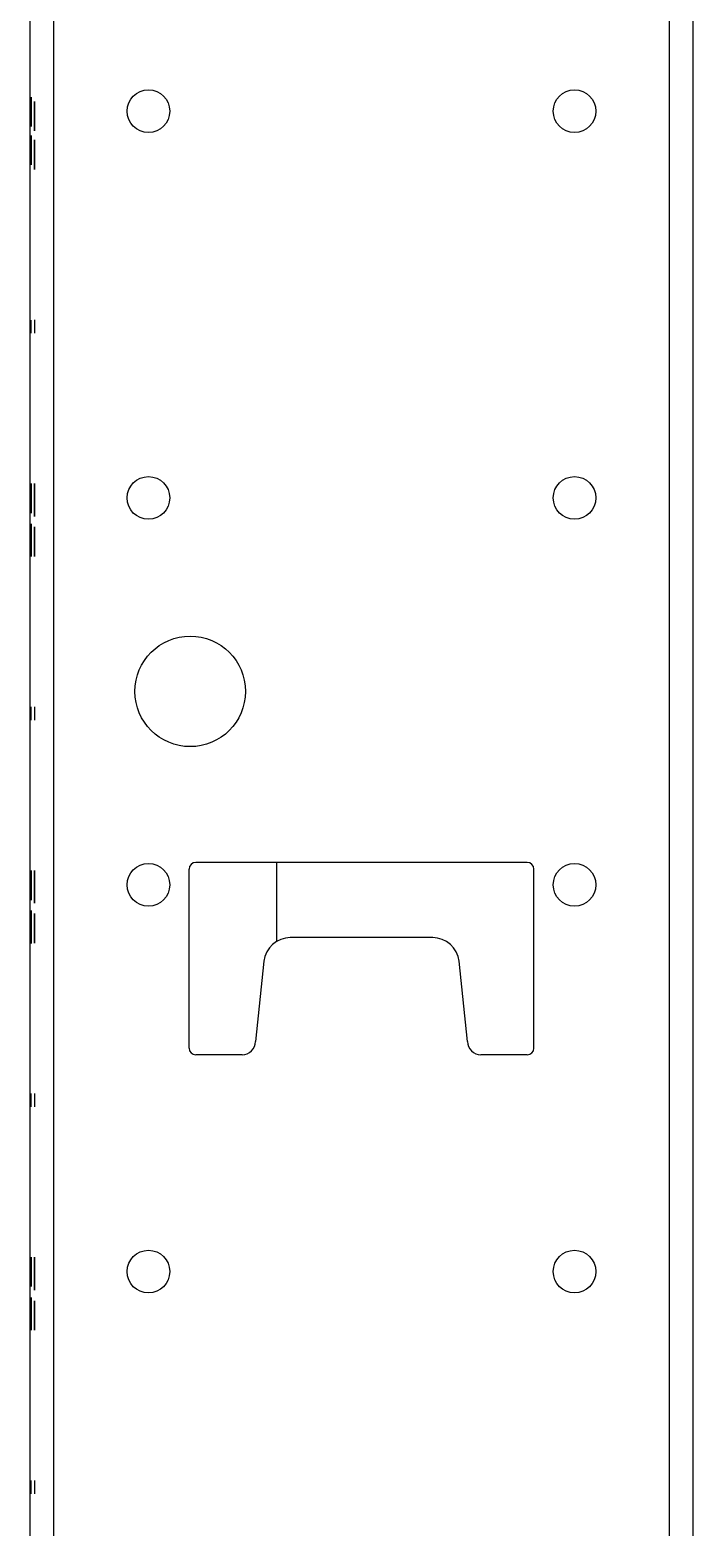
# Model space of a CAD drawing. Extents: x 8 to 102, y 11 to 162.
# Drawn here: x 65.58 to 68.58, y 59.95 to 66.73 of the extents above; entities that cross this region are included whole.
import ezdxf

# ---------------------------------------------------------------- set-up
doc = ezdxf.new("R2010")
doc.units = 0
doc.header["$MEASUREMENT"] = 0
doc.layers.add('TFR-TRI3', color=7, linetype='CONTINUOUS')

msp = doc.modelspace()

# ---------------------------------------------------------------- linework, layer by layer
at = {"layer": 'TFR-TRI3', "color": 113, "linetype": 'CONTINUOUS'}
for p, q in [((65.6848, 11.26), (65.6848, 107.017)), ((68.4678, 107.017), (68.4678, 11.26)), ((68.5763, 11.26), (68.5763, 107.017)), ((65.5763, 104.5872), (65.5763, 13.6943)), ((66.2963, 62.121), (66.2963, 62.931)), ((67.8263, 62.961), (66.3263, 62.961)), ((67.8563, 62.121), (67.8563, 62.931)), ((67.3984, 62.621), (66.7543, 62.621)), ((66.6349, 62.5137), (66.5963, 62.151)), ((67.5563, 62.151), (67.5178, 62.5137)), ((66.5363, 62.091), (66.3263, 62.091)), ((67.8263, 62.091), (67.6163, 62.091))]:
    msp.add_line(p, q, dxfattribs=at)
at = {"layer": 'TFR-TRI3', "color": 3, "linetype": 'CONTINUOUS'}
for p, q in [((65.5813, 66.4236), (65.5813, 66.4218)), ((65.5813, 66.4225), (65.5813, 66.4236)), ((65.5813, 66.419), (65.5813, 66.4225)), ((65.5813, 66.4218), (65.5813, 66.4163)), ((65.5813, 66.4135), (65.5813, 66.419)), ((65.5813, 66.4163), (65.5813, 66.407)), ((65.5813, 66.4063), (65.5813, 66.4135)), ((65.5813, 66.407), (65.5813, 66.3941)), ((65.5813, 66.3971), (65.5813, 66.4063)), ((65.5813, 66.3978), (65.5813, 66.3948)), ((65.5813, 66.3948), (65.5813, 66.3978)), ((65.5813, 66.3857), (65.5813, 66.3971)), ((65.5813, 66.3948), (65.5813, 66.386)), ((65.5813, 66.386), (65.5813, 66.3948)), ((65.5813, 66.3941), (65.5813, 66.3774)), ((65.5813, 66.386), (65.5813, 66.3727)), ((65.5813, 66.3728), (65.5813, 66.386)), ((65.5813, 66.3723), (65.5813, 66.3857)), ((65.5813, 66.3774), (65.5813, 66.3568)), ((65.5963, 66.4038), (65.5963, 66.3788)), ((65.5963, 66.3975), (65.5963, 66.4038)), ((65.5963, 66.3763), (65.5963, 66.4013)), ((65.5963, 66.4013), (65.5963, 66.3938)), ((65.5963, 66.3836), (65.5963, 66.3975)), ((65.5963, 66.3938), (65.5963, 66.3804)), ((65.5963, 66.3635), (65.5963, 66.3836)), ((65.5963, 66.3804), (65.5963, 66.3621)), ((65.5963, 66.3788), (65.5963, 66.3729)), ((65.5963, 66.3717), (65.5963, 66.3763)), ((65.5813, 66.3568), (65.5813, 66.3728)), ((65.5813, 66.3727), (65.5813, 66.3565)), ((65.5813, 66.3568), (65.5813, 66.3723)), ((65.5813, 66.3568), (65.5813, 66.3304)), ((65.5813, 66.3409), (65.5813, 66.3568)), ((65.5813, 66.3364), (65.5813, 66.3568)), ((65.5813, 66.3565), (65.5813, 66.341)), ((65.5813, 66.341), (65.5813, 66.3289)), ((65.5813, 66.3277), (65.5813, 66.3409)), ((65.5813, 66.3198), (65.5813, 66.3364)), ((65.5813, 66.3304), (65.5813, 66.3103)), ((65.5813, 66.3289), (65.5813, 66.3191)), ((65.5813, 66.3188), (65.5813, 66.3277)), ((65.5813, 66.3068), (65.5813, 66.3198)), ((65.5813, 66.3191), (65.5813, 66.3159)), ((65.5813, 66.3159), (65.5813, 66.3188)), ((65.5813, 66.3103), (65.5813, 66.2951)), ((65.5963, 66.3729), (65.5963, 66.364)), ((65.5963, 66.3637), (65.5963, 66.3717)), ((65.5963, 66.364), (65.5963, 66.3525)), ((65.5963, 66.3527), (65.5963, 66.3637)), ((65.5963, 66.3389), (65.5963, 66.3635)), ((65.5963, 66.3621), (65.5963, 66.3398)), ((65.5963, 66.3544), (65.5963, 66.3516)), ((65.5963, 66.3446), (65.5963, 66.3544)), ((65.5963, 66.3393), (65.5963, 66.3527)), ((65.5963, 66.3525), (65.5963, 66.3388)), ((65.5963, 66.3516), (65.5963, 66.3493)), ((65.5963, 66.3493), (65.5963, 66.3475)), ((65.5963, 66.3475), (65.5963, 66.3323)), ((65.5963, 66.3367), (65.5963, 66.3446)), ((65.5963, 66.3398), (65.5963, 66.3238)), ((65.5963, 66.3259), (65.5963, 66.3393)), ((65.5963, 66.3117), (65.5963, 66.3389)), ((65.5963, 66.3388), (65.5963, 66.3225)), ((65.5963, 66.3208), (65.5963, 66.3367)), ((65.5963, 66.3323), (65.5963, 66.3187)), ((65.5963, 66.3153), (65.5963, 66.3259)), ((65.5963, 66.3238), (65.5963, 66.3091)), ((65.5963, 66.3225), (65.5963, 66.3089)), ((65.5963, 66.3079), (65.5963, 66.3208)), ((65.5963, 66.3187), (65.5963, 66.3091)), ((65.5963, 66.3082), (65.5963, 66.3153)), ((65.5963, 66.2896), (65.5963, 66.3117)), ((65.5963, 66.3091), (65.5963, 66.2967)), ((65.5963, 66.3091), (65.5963, 66.3059)), ((65.5963, 66.3089), (65.5963, 66.2998)), ((65.5963, 66.3082), (65.5963, 66.2921)), ((65.5963, 66.296), (65.5963, 66.3082)), ((65.5963, 66.3059), (65.5963, 66.3082)), ((65.5963, 66.2995), (65.5963, 66.3079)), ((65.5813, 66.2975), (65.5813, 66.3068)), ((65.5813, 66.2919), (65.5813, 66.2975)), ((65.5813, 66.2951), (65.5813, 66.29)), ((65.5813, 66.29), (65.5813, 66.2919)), ((65.5813, 66.25), (65.5813, 66.2452)), ((65.5813, 66.2475), (65.5813, 66.25)), ((65.5813, 66.2401), (65.5813, 66.2475)), ((65.5813, 66.2452), (65.5813, 66.2306)), ((65.5813, 66.2401), (65.5813, 66.2383)), ((65.5813, 66.228), (65.5813, 66.2401)), ((65.5813, 66.2382), (65.5813, 66.2401)), ((65.5963, 66.2998), (65.5963, 66.2967)), ((65.5963, 66.2967), (65.5963, 66.2995)), ((65.5963, 66.2967), (65.5963, 66.2875)), ((65.5963, 66.2872), (65.5963, 66.296)), ((65.5963, 66.2921), (65.5963, 66.2801)), ((65.5963, 66.275), (65.5963, 66.2896)), ((65.5963, 66.2875), (65.5963, 66.2819)), ((65.5963, 66.2819), (65.5963, 66.2872)), ((65.5963, 66.2819), (65.5963, 66.2801)), ((65.5963, 66.2801), (65.5963, 66.2819)), ((65.5963, 66.2801), (65.5963, 66.2726)), ((65.5963, 66.2701), (65.5963, 66.275)), ((65.5963, 66.2726), (65.5963, 66.2701)), ((65.5813, 66.2383), (65.5813, 66.2329)), ((65.5813, 66.2326), (65.5813, 66.2382)), ((65.5813, 66.2329), (65.5813, 66.2241)), ((65.5813, 66.2235), (65.5813, 66.2326)), ((65.5813, 66.2306), (65.5813, 66.2085)), ((65.5813, 66.2119), (65.5813, 66.228)), ((65.5813, 66.2241), (65.5813, 66.2119)), ((65.5813, 66.211), (65.5813, 66.2235)), ((65.5813, 66.2204), (65.5813, 66.2234)), ((65.5813, 66.2234), (65.5813, 66.2206)), ((65.5813, 66.2206), (65.5813, 66.2122)), ((65.5813, 66.2113), (65.5813, 66.2204)), ((65.5813, 66.2142), (65.5813, 66.2119)), ((65.5813, 66.211), (65.5813, 66.2142)), ((65.5813, 66.2122), (65.5813, 66.1994)), ((65.5813, 66.2119), (65.5813, 66.2049)), ((65.5813, 66.1977), (65.5813, 66.2113)), ((65.5813, 66.1963), (65.5813, 66.211)), ((65.5813, 66.2015), (65.5813, 66.211)), ((65.5813, 66.2085), (65.5813, 66.1812)), ((65.5813, 66.2049), (65.5813, 66.1942)), ((65.5813, 66.1878), (65.5813, 66.2015)), ((65.5813, 66.1994), (65.5813, 66.1835)), ((65.5813, 66.1814), (65.5813, 66.1977)), ((65.5813, 66.1803), (65.5813, 66.1963)), ((65.5813, 66.1942), (65.5813, 66.1808)), ((65.5813, 66.1726), (65.5813, 66.1878)), ((65.5813, 66.1835), (65.5813, 66.1755)), ((65.5813, 66.1676), (65.5813, 66.1814)), ((65.5813, 66.1812), (65.5813, 66.1566)), ((65.5813, 66.1808), (65.5813, 66.1674)), ((65.5813, 66.158), (65.5813, 66.1803)), ((65.5813, 66.1755), (65.5813, 66.1657)), ((65.5813, 66.1708), (65.5813, 66.1726)), ((65.5963, 66.2301), (65.5963, 66.2282)), ((65.5963, 66.225), (65.5963, 66.2301)), ((65.5963, 66.2282), (65.5963, 66.2226)), ((65.5963, 66.2098), (65.5963, 66.225)), ((65.5963, 66.2226), (65.5963, 66.2133)), ((65.5963, 66.2133), (65.5963, 66.2004)), ((65.5963, 66.1897), (65.5963, 66.2098)), ((65.5963, 66.2043), (65.5963, 66.2013)), ((65.5963, 66.201), (65.5963, 66.2043)), ((65.5963, 66.2013), (65.5963, 66.1924)), ((65.5963, 66.1912), (65.5963, 66.201)), ((65.5963, 66.2004), (65.5963, 66.1838)), ((65.5963, 66.1924), (65.5963, 66.1793)), ((65.5963, 66.1792), (65.5963, 66.1912)), ((65.5963, 66.1633), (65.5963, 66.1897)), ((65.5963, 66.1838), (65.5963, 66.1633)), ((65.5963, 66.1793), (65.5963, 66.1633)), ((65.5963, 66.1636), (65.5963, 66.1792)), ((65.5813, 66.1685), (65.5813, 66.1708)), ((65.5813, 66.1657), (65.5813, 66.1685)), ((65.5813, 66.1561), (65.5813, 66.1676)), ((65.5813, 66.1674), (65.5813, 66.1564)), ((65.5813, 66.1398), (65.5813, 66.158)), ((65.5813, 66.1566), (65.5813, 66.1366)), ((65.5813, 66.1564), (65.5813, 66.1484)), ((65.5813, 66.1472), (65.5813, 66.1561)), ((65.5813, 66.1484), (65.5813, 66.1439)), ((65.5813, 66.1414), (65.5813, 66.1472)), ((65.5813, 66.1439), (65.5813, 66.1188)), ((65.5813, 66.1163), (65.5813, 66.1414)), ((65.5813, 66.1264), (65.5813, 66.1398)), ((65.5813, 66.1366), (65.5813, 66.1226)), ((65.5813, 66.1188), (65.5813, 66.1264)), ((65.5813, 66.1226), (65.5813, 66.1163)), ((65.5963, 66.1474), (65.5963, 66.1636)), ((65.5963, 66.1633), (65.5963, 66.1478)), ((65.5963, 66.1633), (65.5963, 66.1474)), ((65.5963, 66.1427), (65.5963, 66.1633)), ((65.5963, 66.1478), (65.5963, 66.1344)), ((65.5963, 66.1342), (65.5963, 66.1474)), ((65.5963, 66.1474), (65.5963, 66.1342)), ((65.5963, 66.1261), (65.5963, 66.1427)), ((65.5963, 66.1344), (65.5963, 66.123)), ((65.5963, 66.1342), (65.5963, 66.1253)), ((65.5963, 66.1253), (65.5963, 66.1342)), ((65.5963, 66.1131), (65.5963, 66.1261)), ((65.5963, 66.1224), (65.5963, 66.1253)), ((65.5963, 66.1253), (65.5963, 66.1224)), ((65.5963, 66.123), (65.5963, 66.1139)), ((65.5963, 66.1139), (65.5963, 66.1066)), ((65.5963, 66.1039), (65.5963, 66.1131)), ((65.5963, 66.1066), (65.5963, 66.1011)), ((65.5963, 66.0984), (65.5963, 66.1039)), ((65.5963, 66.1011), (65.5963, 66.0977)), ((65.5963, 66.0965), (65.5963, 66.0984)), ((65.5963, 66.0977), (65.5963, 66.0965)), ((65.5813, 65.355), (65.5813, 65.415)), ((65.5813, 65.355), (65.5813, 65.415)), ((65.5963, 65.4151), (65.5963, 65.3551)), ((65.5963, 65.4151), (65.5963, 65.3551)), ((65.5813, 64.675), (65.5813, 64.6729)), ((65.5813, 64.6729), (65.5813, 64.675)), ((65.5813, 64.6729), (65.5813, 64.6665)), ((65.5813, 64.6665), (65.5813, 64.6729)), ((65.5813, 64.6559), (65.5813, 64.6665)), ((65.5813, 64.6665), (65.5813, 64.6559)), ((65.5813, 64.6559), (65.5813, 64.6412)), ((65.5813, 64.6413), (65.5813, 64.6559)), ((65.5813, 64.65), (65.5813, 64.65)), ((65.5813, 64.6491), (65.5813, 64.65)), ((65.5813, 64.65), (65.5813, 64.641)), ((65.5813, 64.6463), (65.5813, 64.6491)), ((65.5813, 64.6472), (65.5813, 64.6443)), ((65.5813, 64.6444), (65.5813, 64.6472)), ((65.5813, 64.6421), (65.5813, 64.6463)), ((65.5813, 64.636), (65.5813, 64.6444)), ((65.5813, 64.6443), (65.5813, 64.6356)), ((65.5813, 64.637), (65.5813, 64.6421)), ((65.5813, 64.624), (65.5813, 64.6413)), ((65.5813, 64.6412), (65.5813, 64.623)), ((65.5813, 64.641), (65.5813, 64.6294)), ((65.5813, 64.6306), (65.5813, 64.637)), ((65.5813, 64.6232), (65.5813, 64.636)), ((65.5813, 64.6356), (65.5813, 64.623)), ((65.5813, 64.6227), (65.5813, 64.6306)), ((65.5813, 64.6294), (65.5813, 64.6158)), ((65.5813, 64.6049), (65.5813, 64.624)), ((65.5813, 64.6073), (65.5813, 64.6232)), ((65.5813, 64.623), (65.5813, 64.6019)), ((65.5813, 64.623), (65.5813, 64.608)), ((65.5813, 64.6133), (65.5813, 64.6227)), ((65.5813, 64.6158), (65.5813, 64.6012)), ((65.5963, 64.5266), (65.5963, 64.6751)), ((65.5963, 64.6751), (65.5963, 64.6744)), ((65.5963, 64.6744), (65.5963, 64.6719)), ((65.5963, 64.6719), (65.5963, 64.6645)), ((65.5963, 64.6416), (65.5963, 64.6699)), ((65.5963, 64.6699), (65.5963, 64.6629)), ((65.5963, 64.6645), (65.5963, 64.6537)), ((65.5963, 64.6629), (65.5963, 64.648)), ((65.5963, 64.6537), (65.5963, 64.6385)), ((65.5963, 64.648), (65.5963, 64.6257)), ((65.5963, 64.6385), (65.5963, 64.6416)), ((65.5963, 64.6295), (65.5963, 64.6385)), ((65.5963, 64.6385), (65.5963, 64.6177)), ((65.5963, 64.6368), (65.5963, 64.5266)), ((65.5963, 64.6316), (65.5963, 64.6368)), ((65.5963, 64.6251), (65.5963, 64.6316)), ((65.5963, 64.6155), (65.5963, 64.6295)), ((65.5963, 64.6257), (65.5963, 64.597)), ((65.5963, 64.6137), (65.5963, 64.6251)), ((65.5963, 64.6177), (65.5963, 64.587)), ((65.5963, 64.5976), (65.5963, 64.6155)), ((65.5813, 64.6024), (65.5813, 64.6133)), ((65.5813, 64.608), (65.5813, 64.5924)), ((65.5813, 64.5914), (65.5813, 64.6073)), ((65.5813, 64.5797), (65.5813, 64.6049)), ((65.5813, 64.5901), (65.5813, 64.6024)), ((65.5813, 64.6019), (65.5813, 64.5801)), ((65.5813, 64.6012), (65.5813, 64.5778)), ((65.5813, 64.5924), (65.5813, 64.5789)), ((65.5813, 64.5783), (65.5813, 64.5914)), ((65.5813, 64.5803), (65.5813, 64.5901)), ((65.5813, 64.573), (65.5813, 64.5803)), ((65.5813, 64.5801), (65.5813, 64.5627)), ((65.5813, 64.5591), (65.5813, 64.5797)), ((65.5813, 64.5789), (65.5813, 64.5696)), ((65.5813, 64.5694), (65.5813, 64.5783)), ((65.5813, 64.5778), (65.5813, 64.5583)), ((65.5813, 64.5686), (65.5813, 64.573)), ((65.5813, 64.5696), (65.5813, 64.5665)), ((65.5813, 64.5665), (65.5813, 64.5694)), ((65.5813, 64.5444), (65.5813, 64.5686)), ((65.5813, 64.5627), (65.5813, 64.5506)), ((65.5813, 64.5453), (65.5813, 64.5591)), ((65.5813, 64.5583), (65.5813, 64.5451)), ((65.5813, 64.5506), (65.5813, 64.5444)), ((65.5963, 64.5933), (65.5963, 64.6137)), ((65.5963, 64.5805), (65.5963, 64.5976)), ((65.5963, 64.597), (65.5963, 64.568)), ((65.5963, 64.5678), (65.5963, 64.5933)), ((65.5963, 64.587), (65.5963, 64.5682)), ((65.5963, 64.567), (65.5963, 64.5805)), ((65.5963, 64.5682), (65.5963, 64.5585)), ((65.5963, 64.568), (65.5963, 64.5458)), ((65.5963, 64.5507), (65.5963, 64.5678)), ((65.5963, 64.5582), (65.5963, 64.567)), ((65.5963, 64.5585), (65.5963, 64.5553)), ((65.5963, 64.5553), (65.5963, 64.5582)), ((65.5963, 64.5398), (65.5963, 64.5507)), ((65.5813, 64.5407), (65.5813, 64.5453)), ((65.5813, 64.5451), (65.5813, 64.5407)), ((65.5813, 64.3834), (65.5813, 64.4935)), ((65.5813, 64.4935), (65.5813, 64.345)), ((65.5813, 64.4885), (65.5813, 64.4932)), ((65.5813, 64.4932), (65.5813, 64.4918)), ((65.5813, 64.4918), (65.5813, 64.4877)), ((65.5813, 64.4744), (65.5813, 64.4885)), ((65.5813, 64.4877), (65.5813, 64.4804)), ((65.5813, 64.4804), (65.5813, 64.4694)), ((65.5963, 64.5458), (65.5963, 64.5316)), ((65.5963, 64.5324), (65.5963, 64.5398)), ((65.5963, 64.5283), (65.5963, 64.5324)), ((65.5963, 64.5316), (65.5963, 64.5269)), ((65.5963, 64.5269), (65.5963, 64.5283)), ((65.5963, 64.475), (65.5963, 64.4794)), ((65.5963, 64.4794), (65.5963, 64.4748)), ((65.5813, 64.4521), (65.5813, 64.4744)), ((65.5813, 64.4694), (65.5813, 64.4523)), ((65.5813, 64.4649), (65.5813, 64.4619)), ((65.5813, 64.4616), (65.5813, 64.4649)), ((65.5813, 64.4619), (65.5813, 64.4531)), ((65.5813, 64.4519), (65.5813, 64.4616)), ((65.5813, 64.4531), (65.5813, 64.4397)), ((65.5813, 64.4523), (65.5813, 64.4269)), ((65.5813, 64.4232), (65.5813, 64.4521)), ((65.5813, 64.4332), (65.5813, 64.4519)), ((65.5813, 64.4397), (65.5813, 64.4226)), ((65.5813, 64.4025), (65.5813, 64.4332)), ((65.5813, 64.4269), (65.5813, 64.4065)), ((65.5813, 64.3944), (65.5813, 64.4232)), ((65.5813, 64.4226), (65.5813, 64.4047)), ((65.5963, 64.4757), (65.5963, 64.4516)), ((65.5963, 64.4696), (65.5963, 64.4757)), ((65.5963, 64.4618), (65.5963, 64.475)), ((65.5963, 64.4748), (65.5963, 64.4611)), ((65.5963, 64.4574), (65.5963, 64.4696)), ((65.5963, 64.4424), (65.5963, 64.4618)), ((65.5963, 64.4611), (65.5963, 64.4405)), ((65.5963, 64.44), (65.5963, 64.4574)), ((65.5963, 64.4506), (65.5963, 64.4537)), ((65.5963, 64.4537), (65.5963, 64.4507)), ((65.5963, 64.4516), (65.5963, 64.4471)), ((65.5963, 64.4507), (65.5963, 64.4418)), ((65.5963, 64.4412), (65.5963, 64.4506)), ((65.5963, 64.4471), (65.5963, 64.4398)), ((65.5963, 64.419), (65.5963, 64.4424)), ((65.5963, 64.4418), (65.5963, 64.4287)), ((65.5963, 64.4277), (65.5963, 64.4412)), ((65.5963, 64.4405), (65.5963, 64.4152)), ((65.5963, 64.4183), (65.5963, 64.44)), ((65.5963, 64.4398), (65.5963, 64.43)), ((65.5963, 64.43), (65.5963, 64.4177)), ((65.5963, 64.4287), (65.5963, 64.4128)), ((65.5963, 64.4121), (65.5963, 64.4277)), ((65.5963, 64.4043), (65.5963, 64.419)), ((65.5963, 64.3971), (65.5963, 64.4183)), ((65.5963, 64.4177), (65.5963, 64.4069)), ((65.5963, 64.4152), (65.5963, 64.3961)), ((65.5963, 64.4128), (65.5963, 64.397)), ((65.5963, 64.3971), (65.5963, 64.4121)), ((65.5813, 64.4065), (65.5813, 64.395)), ((65.5813, 64.4047), (65.5813, 64.3906)), ((65.5813, 64.3817), (65.5813, 64.4025)), ((65.5813, 64.395), (65.5813, 64.3886)), ((65.5813, 64.3722), (65.5813, 64.3944)), ((65.5813, 64.3906), (65.5813, 64.3817)), ((65.5813, 64.3886), (65.5813, 64.3834)), ((65.5813, 64.3664), (65.5813, 64.3817)), ((65.5813, 64.3817), (65.5813, 64.3786)), ((65.5813, 64.3786), (65.5813, 64.3502)), ((65.5813, 64.3572), (65.5813, 64.3722)), ((65.5813, 64.3556), (65.5813, 64.3664)), ((65.5813, 64.3502), (65.5813, 64.3572)), ((65.5813, 64.3483), (65.5813, 64.3556)), ((65.5813, 64.3457), (65.5813, 64.3483)), ((65.5813, 64.345), (65.5813, 64.3457)), ((65.5963, 64.4069), (65.5963, 64.3974)), ((65.5963, 64.3907), (65.5963, 64.4043)), ((65.5963, 64.3974), (65.5963, 64.3895)), ((65.5963, 64.3845), (65.5963, 64.3971)), ((65.5963, 64.3789), (65.5963, 64.3971)), ((65.5963, 64.397), (65.5963, 64.3842)), ((65.5963, 64.3961), (65.5963, 64.3788)), ((65.5963, 64.3791), (65.5963, 64.3907)), ((65.5963, 64.3895), (65.5963, 64.3832)), ((65.5963, 64.3758), (65.5963, 64.3845)), ((65.5963, 64.3842), (65.5963, 64.3758)), ((65.5963, 64.3832), (65.5963, 64.378)), ((65.5963, 64.3702), (65.5963, 64.3791)), ((65.5963, 64.3642), (65.5963, 64.3789)), ((65.5963, 64.3788), (65.5963, 64.3643)), ((65.5963, 64.378), (65.5963, 64.3738)), ((65.5963, 64.3758), (65.5963, 64.373)), ((65.5963, 64.373), (65.5963, 64.3758)), ((65.5963, 64.3738), (65.5963, 64.371)), ((65.5963, 64.371), (65.5963, 64.3701)), ((65.5963, 64.3701), (65.5963, 64.3702)), ((65.5963, 64.3643), (65.5963, 64.3537)), ((65.5963, 64.3536), (65.5963, 64.3642)), ((65.5963, 64.3537), (65.5963, 64.3473)), ((65.5963, 64.3473), (65.5963, 64.3536)), ((65.5963, 64.3451), (65.5963, 64.3473)), ((65.5963, 64.3473), (65.5963, 64.3451)), ((65.5813, 63.605), (65.5813, 63.665)), ((65.5813, 63.605), (65.5813, 63.665)), ((65.5963, 63.6651), (65.5963, 63.6051)), ((65.5963, 63.6651), (65.5963, 63.6051)), ((65.5813, 62.9226), (65.5813, 62.925)), ((65.5813, 62.925), (65.5813, 62.9204)), ((65.5813, 62.9152), (65.5813, 62.9226)), ((65.5963, 62.9251), (65.5963, 62.9245)), ((65.5963, 62.7766), (65.5963, 62.9251)), ((65.5963, 62.9245), (65.5963, 62.9219)), ((65.5963, 62.9219), (65.5963, 62.9145)), ((65.5813, 62.9204), (65.5813, 62.9065)), ((65.5813, 62.9126), (65.5813, 62.9166)), ((65.5813, 62.9166), (65.5813, 62.9148)), ((65.5813, 62.9031), (65.5813, 62.9152)), ((65.5813, 62.9148), (65.5813, 62.9092)), ((65.5813, 62.9004), (65.5813, 62.9126)), ((65.5813, 62.9092), (65.5813, 62.8998)), ((65.5813, 62.9065), (65.5813, 62.885)), ((65.5813, 62.8866), (65.5813, 62.9031)), ((65.5813, 62.8814), (65.5813, 62.9004)), ((65.5813, 62.8998), (65.5813, 62.8866)), ((65.5813, 62.8964), (65.5813, 62.8993)), ((65.5813, 62.8993), (65.5813, 62.8964)), ((65.5813, 62.8964), (65.5813, 62.8874)), ((65.5813, 62.8877), (65.5813, 62.8964)), ((65.5813, 62.8886), (65.5813, 62.8909)), ((65.5813, 62.8909), (65.5813, 62.8885)), ((65.5813, 62.8816), (65.5813, 62.8886)), ((65.5813, 62.8885), (65.5813, 62.8814)), ((65.5813, 62.8744), (65.5813, 62.8877)), ((65.5813, 62.8874), (65.5813, 62.8737)), ((65.5813, 62.885), (65.5813, 62.8577)), ((65.5813, 62.871), (65.5813, 62.8816)), ((65.5813, 62.8573), (65.5813, 62.8814)), ((65.5813, 62.8814), (65.5813, 62.8706)), ((65.5813, 62.858), (65.5813, 62.8744)), ((65.5813, 62.8737), (65.5813, 62.8572)), ((65.5813, 62.8579), (65.5813, 62.871)), ((65.5813, 62.8706), (65.5813, 62.8576)), ((65.5813, 62.8468), (65.5813, 62.858)), ((65.5813, 62.8443), (65.5813, 62.8579)), ((65.5813, 62.8577), (65.5813, 62.8304)), ((65.5813, 62.8576), (65.5813, 62.8444)), ((65.5813, 62.8333), (65.5813, 62.8573)), ((65.5813, 62.8572), (65.5813, 62.841)), ((65.5963, 62.8916), (65.5963, 62.9199)), ((65.5963, 62.9199), (65.5963, 62.9129)), ((65.5963, 62.9145), (65.5963, 62.9037)), ((65.5963, 62.9129), (65.5963, 62.898)), ((65.5963, 62.9037), (65.5963, 62.8885)), ((65.5963, 62.898), (65.5963, 62.8757)), ((65.5963, 62.8885), (65.5963, 62.8916)), ((65.5963, 62.8795), (65.5963, 62.8885)), ((65.5963, 62.8885), (65.5963, 62.8677)), ((65.5963, 62.8868), (65.5963, 62.7766)), ((65.5963, 62.8816), (65.5963, 62.8868)), ((65.5963, 62.8751), (65.5963, 62.8816)), ((65.5963, 62.8655), (65.5963, 62.8795)), ((65.5963, 62.8757), (65.5963, 62.847)), ((65.5963, 62.8637), (65.5963, 62.8751)), ((65.5963, 62.8677), (65.5963, 62.837)), ((65.5963, 62.8476), (65.5963, 62.8655)), ((65.5963, 62.8433), (65.5963, 62.8637)), ((65.5813, 62.8364), (65.5813, 62.8468)), ((65.5813, 62.8444), (65.5813, 62.8337)), ((65.5813, 62.8336), (65.5813, 62.8443)), ((65.5813, 62.841), (65.5813, 62.8278)), ((65.5813, 62.8276), (65.5813, 62.8364)), ((65.5813, 62.8337), (65.5813, 62.8267)), ((65.5813, 62.8266), (65.5813, 62.8336)), ((65.5813, 62.8147), (65.5813, 62.8333)), ((65.5813, 62.8304), (65.5813, 62.809)), ((65.5813, 62.8128), (65.5813, 62.8293)), ((65.5813, 62.8293), (65.5813, 62.8157)), ((65.5813, 62.8278), (65.5813, 62.8191)), ((65.5813, 62.8213), (65.5813, 62.8276)), ((65.5813, 62.8267), (65.5813, 62.8243)), ((65.5813, 62.8243), (65.5813, 62.8266)), ((65.5813, 62.8175), (65.5813, 62.8213)), ((65.5813, 62.8191), (65.5813, 62.8162)), ((65.5813, 62.8162), (65.5813, 62.8175)), ((65.5813, 62.8157), (65.5813, 62.8062)), ((65.5813, 62.8027), (65.5813, 62.8147)), ((65.5813, 62.8005), (65.5813, 62.8128)), ((65.5813, 62.809), (65.5813, 62.7951)), ((65.5813, 62.8062), (65.5813, 62.8005)), ((65.5813, 62.7986), (65.5813, 62.8027)), ((65.5813, 62.8005), (65.5813, 62.7986)), ((65.5813, 62.793), (65.5813, 62.8005)), ((65.5813, 62.7951), (65.5813, 62.7905)), ((65.5813, 62.7905), (65.5813, 62.793)), ((65.5963, 62.8305), (65.5963, 62.8476)), ((65.5963, 62.847), (65.5963, 62.818)), ((65.5963, 62.8178), (65.5963, 62.8433)), ((65.5963, 62.837), (65.5963, 62.8182)), ((65.5963, 62.817), (65.5963, 62.8305)), ((65.5963, 62.8182), (65.5963, 62.8085)), ((65.5963, 62.818), (65.5963, 62.7958)), ((65.5963, 62.8007), (65.5963, 62.8178)), ((65.5963, 62.8082), (65.5963, 62.817)), ((65.5963, 62.8085), (65.5963, 62.8053)), ((65.5963, 62.8053), (65.5963, 62.8082)), ((65.5963, 62.7898), (65.5963, 62.8007)), ((65.5963, 62.7958), (65.5963, 62.7816)), ((65.5963, 62.7824), (65.5963, 62.7898)), ((65.5813, 62.7435), (65.5813, 62.595)), ((65.5813, 62.6334), (65.5813, 62.7435)), ((65.5813, 62.7385), (65.5813, 62.7432)), ((65.5813, 62.7432), (65.5813, 62.7418)), ((65.5813, 62.7418), (65.5813, 62.7377)), ((65.5813, 62.7244), (65.5813, 62.7385)), ((65.5813, 62.7377), (65.5813, 62.7304)), ((65.5813, 62.7304), (65.5813, 62.7194)), ((65.5813, 62.7021), (65.5813, 62.7244)), ((65.5813, 62.7194), (65.5813, 62.7023)), ((65.5963, 62.7783), (65.5963, 62.7824)), ((65.5963, 62.7816), (65.5963, 62.7769)), ((65.5963, 62.7769), (65.5963, 62.7783)), ((65.5963, 62.725), (65.5963, 62.7297)), ((65.5963, 62.7297), (65.5963, 62.7272)), ((65.5963, 62.7272), (65.5963, 62.7196)), ((65.5963, 62.7111), (65.5963, 62.725)), ((65.5963, 62.7196), (65.5963, 62.7215)), ((65.5963, 62.7215), (65.5963, 62.7175)), ((65.5963, 62.7139), (65.5963, 62.7196)), ((65.5963, 62.7196), (65.5963, 62.7074)), ((65.5813, 62.7116), (65.5813, 62.7149)), ((65.5813, 62.7149), (65.5813, 62.7119)), ((65.5813, 62.7119), (65.5813, 62.7031)), ((65.5813, 62.7019), (65.5813, 62.7116)), ((65.5813, 62.7031), (65.5813, 62.6897)), ((65.5813, 62.7023), (65.5813, 62.6769)), ((65.5813, 62.6732), (65.5813, 62.7021)), ((65.5813, 62.6832), (65.5813, 62.7019)), ((65.5813, 62.6897), (65.5813, 62.6726)), ((65.5813, 62.6525), (65.5813, 62.6832)), ((65.5813, 62.6769), (65.5813, 62.6565)), ((65.5813, 62.6444), (65.5813, 62.6732)), ((65.5813, 62.6726), (65.5813, 62.6547)), ((65.5813, 62.6565), (65.5813, 62.645)), ((65.5813, 62.6547), (65.5813, 62.6406)), ((65.5813, 62.6317), (65.5813, 62.6525)), ((65.5963, 62.7175), (65.5963, 62.7055)), ((65.5963, 62.7044), (65.5963, 62.7139)), ((65.5963, 62.6897), (65.5963, 62.7111)), ((65.5963, 62.7074), (65.5963, 62.6908)), ((65.5963, 62.7055), (65.5963, 62.6868)), ((65.5963, 62.6908), (65.5963, 62.7044)), ((65.5963, 62.7039), (65.5963, 62.7026)), ((65.5963, 62.701), (65.5963, 62.7039)), ((65.5963, 62.7026), (65.5963, 62.6989)), ((65.5963, 62.6923), (65.5963, 62.701)), ((65.5963, 62.6989), (65.5963, 62.6925)), ((65.5963, 62.6935), (65.5963, 62.6958)), ((65.5963, 62.6958), (65.5963, 62.6935)), ((65.5963, 62.6935), (65.5963, 62.6866)), ((65.5963, 62.6864), (65.5963, 62.6935)), ((65.5963, 62.6925), (65.5963, 62.6838)), ((65.5963, 62.6792), (65.5963, 62.6923)), ((65.5963, 62.6624), (65.5963, 62.6897)), ((65.5963, 62.6868), (65.5963, 62.6628)), ((65.5963, 62.6866), (65.5963, 62.6758)), ((65.5963, 62.6757), (65.5963, 62.6864)), ((65.5963, 62.6838), (65.5963, 62.6733)), ((65.5963, 62.663), (65.5963, 62.6792)), ((65.5963, 62.6758), (65.5963, 62.6623)), ((65.5963, 62.6626), (65.5963, 62.6757)), ((65.5963, 62.6733), (65.5963, 62.6621)), ((65.5963, 62.6464), (65.5963, 62.663)), ((65.5963, 62.6628), (65.5963, 62.6387)), ((65.5963, 62.6495), (65.5963, 62.6626)), ((65.5963, 62.6351), (65.5963, 62.6624)), ((65.5963, 62.6623), (65.5963, 62.6491)), ((65.5963, 62.6621), (65.5963, 62.6457)), ((65.5813, 62.645), (65.5813, 62.6385)), ((65.5813, 62.6222), (65.5813, 62.6444)), ((65.5813, 62.6406), (65.5813, 62.6317)), ((65.5813, 62.6385), (65.5813, 62.6334)), ((65.5813, 62.6317), (65.5813, 62.6286)), ((65.5813, 62.6164), (65.5813, 62.6317)), ((65.5813, 62.6286), (65.5813, 62.6002)), ((65.5813, 62.6072), (65.5813, 62.6222)), ((65.5813, 62.6056), (65.5813, 62.6164)), ((65.5813, 62.6002), (65.5813, 62.6072)), ((65.5813, 62.5983), (65.5813, 62.6056)), ((65.5813, 62.5957), (65.5813, 62.5983)), ((65.5813, 62.595), (65.5813, 62.5957)), ((65.5963, 62.6388), (65.5963, 62.6495)), ((65.5963, 62.6491), (65.5963, 62.6385)), ((65.5963, 62.6328), (65.5963, 62.6464)), ((65.5963, 62.6457), (65.5963, 62.6325)), ((65.5963, 62.6317), (65.5963, 62.6388)), ((65.5963, 62.6387), (65.5963, 62.6198)), ((65.5963, 62.6385), (65.5963, 62.6316)), ((65.5963, 62.6136), (65.5963, 62.6351)), ((65.5963, 62.6203), (65.5963, 62.6336)), ((65.5963, 62.6336), (65.5963, 62.617)), ((65.5963, 62.6238), (65.5963, 62.6328)), ((65.5963, 62.6325), (65.5963, 62.6237)), ((65.5963, 62.6293), (65.5963, 62.6317)), ((65.5963, 62.6316), (65.5963, 62.6293)), ((65.5963, 62.6208), (65.5963, 62.6238)), ((65.5963, 62.6237), (65.5963, 62.6208)), ((65.5963, 62.6109), (65.5963, 62.6203)), ((65.5963, 62.6198), (65.5963, 62.6076)), ((65.5963, 62.617), (65.5963, 62.6049)), ((65.5963, 62.5998), (65.5963, 62.6136)), ((65.5963, 62.6054), (65.5963, 62.6109)), ((65.5963, 62.6076), (65.5963, 62.6035)), ((65.5963, 62.6035), (65.5963, 62.6054)), ((65.5963, 62.6049), (65.5963, 62.5976)), ((65.5963, 62.5951), (65.5963, 62.5998)), ((65.5963, 62.5976), (65.5963, 62.5951)), ((65.5813, 61.855), (65.5813, 61.915)), ((65.5813, 61.855), (65.5813, 61.915)), ((65.5963, 61.9151), (65.5963, 61.8551)), ((65.5963, 61.9151), (65.5963, 61.8551)), ((65.5813, 61.175), (65.5813, 61.1556)), ((65.5813, 61.0429), (65.5813, 61.175)), ((65.5963, 61.1751), (65.5963, 61.1744)), ((65.5963, 61.0266), (65.5963, 61.1751)), ((65.5963, 61.1744), (65.5963, 61.1719)), ((65.5963, 61.1719), (65.5963, 61.1645)), ((65.5963, 61.1699), (65.5963, 61.1629)), ((65.5963, 61.1416), (65.5963, 61.1699)), ((65.5963, 61.1645), (65.5963, 61.1537)), ((65.5963, 61.1629), (65.5963, 61.148)), ((65.5813, 61.1556), (65.5813, 61.1364)), ((65.5813, 61.1243), (65.5813, 61.1429)), ((65.5813, 61.1429), (65.5813, 61.0429)), ((65.5813, 61.1364), (65.5813, 61.1194)), ((65.5813, 61.1068), (65.5813, 61.1243)), ((65.5813, 61.1194), (65.5813, 61.1068)), ((65.5813, 61.1068), (65.5813, 61.1006)), ((65.5813, 61.0919), (65.5813, 61.1068)), ((65.5813, 61.1006), (65.5813, 61.0972)), ((65.5813, 61.0972), (65.5813, 61.0714)), ((65.5963, 61.1537), (65.5963, 61.1385)), ((65.5963, 61.148), (65.5963, 61.1257)), ((65.5963, 61.1385), (65.5963, 61.1416)), ((65.5963, 61.1385), (65.5963, 61.1177)), ((65.5963, 61.1295), (65.5963, 61.1385)), ((65.5963, 61.1316), (65.5963, 61.1368)), ((65.5963, 61.1368), (65.5963, 61.0266)), ((65.5963, 61.1251), (65.5963, 61.1316)), ((65.5963, 61.1155), (65.5963, 61.1295)), ((65.5963, 61.1257), (65.5963, 61.097)), ((65.5963, 61.1137), (65.5963, 61.1251)), ((65.5963, 61.1177), (65.5963, 61.087)), ((65.5963, 61.0976), (65.5963, 61.1155)), ((65.5963, 61.0933), (65.5963, 61.1137)), ((65.5963, 61.0805), (65.5963, 61.0976)), ((65.5963, 61.097), (65.5963, 61.068)), ((65.5963, 61.0678), (65.5963, 61.0933)), ((65.5813, 61.0809), (65.5813, 61.0919)), ((65.5813, 61.074), (65.5813, 61.0809)), ((65.5813, 61.0714), (65.5813, 61.074)), ((65.5963, 61.087), (65.5963, 61.0682)), ((65.5963, 61.067), (65.5963, 61.0805)), ((65.5963, 61.0682), (65.5963, 61.0585)), ((65.5963, 61.068), (65.5963, 61.0458)), ((65.5963, 61.0507), (65.5963, 61.0678)), ((65.5963, 61.0582), (65.5963, 61.067)), ((65.5963, 61.0585), (65.5963, 61.0553)), ((65.5963, 61.0553), (65.5963, 61.0582)), ((65.5963, 61.0398), (65.5963, 61.0507)), ((65.5963, 61.0458), (65.5963, 61.0316)), ((65.5963, 61.0324), (65.5963, 61.0398)), ((65.5963, 61.0283), (65.5963, 61.0324)), ((65.5963, 61.0316), (65.5963, 61.0269)), ((65.5963, 61.0269), (65.5963, 61.0283)), ((65.5813, 60.8834), (65.5813, 60.9935)), ((65.5813, 60.9935), (65.5813, 60.845)), ((65.5813, 60.9885), (65.5813, 60.9932)), ((65.5813, 60.9932), (65.5813, 60.9918)), ((65.5813, 60.9918), (65.5813, 60.9877)), ((65.5813, 60.9744), (65.5813, 60.9885)), ((65.5813, 60.9877), (65.5813, 60.9804)), ((65.5813, 60.9804), (65.5813, 60.9694)), ((65.5813, 60.9521), (65.5813, 60.9744)), ((65.5813, 60.9694), (65.5813, 60.9523)), ((65.5813, 60.9616), (65.5813, 60.9649)), ((65.5813, 60.9649), (65.5813, 60.9619)), ((65.5813, 60.9619), (65.5813, 60.9531)), ((65.5813, 60.9519), (65.5813, 60.9616)), ((65.5963, 60.8773), (65.5963, 60.9773)), ((65.5963, 60.9773), (65.5963, 60.8451)), ((65.5813, 60.9531), (65.5813, 60.9397)), ((65.5813, 60.9523), (65.5813, 60.9269)), ((65.5813, 60.9232), (65.5813, 60.9521)), ((65.5813, 60.9332), (65.5813, 60.9519)), ((65.5813, 60.9397), (65.5813, 60.9226)), ((65.5813, 60.9025), (65.5813, 60.9332)), ((65.5813, 60.9269), (65.5813, 60.9065)), ((65.5813, 60.8944), (65.5813, 60.9232)), ((65.5813, 60.9226), (65.5813, 60.9047)), ((65.5813, 60.9065), (65.5813, 60.895)), ((65.5813, 60.9047), (65.5813, 60.8906)), ((65.5813, 60.8817), (65.5813, 60.9025)), ((65.5813, 60.895), (65.5813, 60.8886)), ((65.5813, 60.8722), (65.5813, 60.8944)), ((65.5813, 60.8906), (65.5813, 60.8817)), ((65.5963, 60.9487), (65.5963, 60.9461)), ((65.5963, 60.9229), (65.5963, 60.9487)), ((65.5963, 60.9461), (65.5963, 60.9393)), ((65.5963, 60.9393), (65.5963, 60.9282)), ((65.5963, 60.9282), (65.5963, 60.9133)), ((65.5963, 60.9195), (65.5963, 60.9229)), ((65.5963, 60.9134), (65.5963, 60.9195)), ((65.5963, 60.9007), (65.5963, 60.9134)), ((65.5963, 60.9133), (65.5963, 60.8958)), ((65.5963, 60.8837), (65.5963, 60.9007)), ((65.5963, 60.8958), (65.5963, 60.8773)), ((65.5813, 60.8886), (65.5813, 60.8834)), ((65.5813, 60.8664), (65.5813, 60.8817)), ((65.5813, 60.8817), (65.5813, 60.8786)), ((65.5813, 60.8786), (65.5813, 60.8502)), ((65.5813, 60.8572), (65.5813, 60.8722)), ((65.5813, 60.8556), (65.5813, 60.8664)), ((65.5813, 60.8502), (65.5813, 60.8572)), ((65.5813, 60.8483), (65.5813, 60.8556)), ((65.5813, 60.8457), (65.5813, 60.8483)), ((65.5813, 60.845), (65.5813, 60.8457)), ((65.5963, 60.8645), (65.5963, 60.8837)), ((65.5963, 60.8451), (65.5963, 60.8645)), ((65.5813, 60.105), (65.5813, 60.165)), ((65.5813, 60.105), (65.5813, 60.165)), ((65.5963, 60.1651), (65.5963, 60.1051)), ((65.5963, 60.1651), (65.5963, 60.1051))]:
    msp.add_line(p, q, dxfattribs=at)
at = {"layer": 'TFR-TRI3', "color": 215, "linetype": 'CONTINUOUS'}
msp.add_line((66.6913, 62.9604), (66.6913, 62.6025), dxfattribs=at)
at = {"layer": 'TFR-TRI3', "color": 113, "linetype": 'CONTINUOUS'}
for centre, radius in [((66.1123, 66.36), 0.0965), ((68.0403, 66.36), 0.0965), ((66.1123, 64.61), 0.0965), ((68.0403, 64.61), 0.0965), ((66.3013, 63.735), 0.25), ((66.1123, 62.86), 0.0965), ((68.0403, 62.86), 0.0965), ((66.1123, 61.11), 0.0965), ((68.0403, 61.11), 0.0965)]:
    msp.add_circle(centre, radius, dxfattribs=at)
for centre, radius, start, end in [((66.3263, 62.931), 0.03, 90, 180), ((67.8263, 62.931), 0.03, 0, 90), ((66.7543, 62.501), 0.12, 90, 173.92754), ((67.3984, 62.501), 0.12, 6.07246, 90), ((66.3263, 62.121), 0.03, 180, 270), ((66.5363, 62.151), 0.06, 270, 0), ((67.6163, 62.151), 0.06, 180, 270), ((67.8263, 62.121), 0.03, 270, 0)]:
    msp.add_arc(centre, radius, start, end, dxfattribs=at)

doc.saveas('drawing.dxf')
